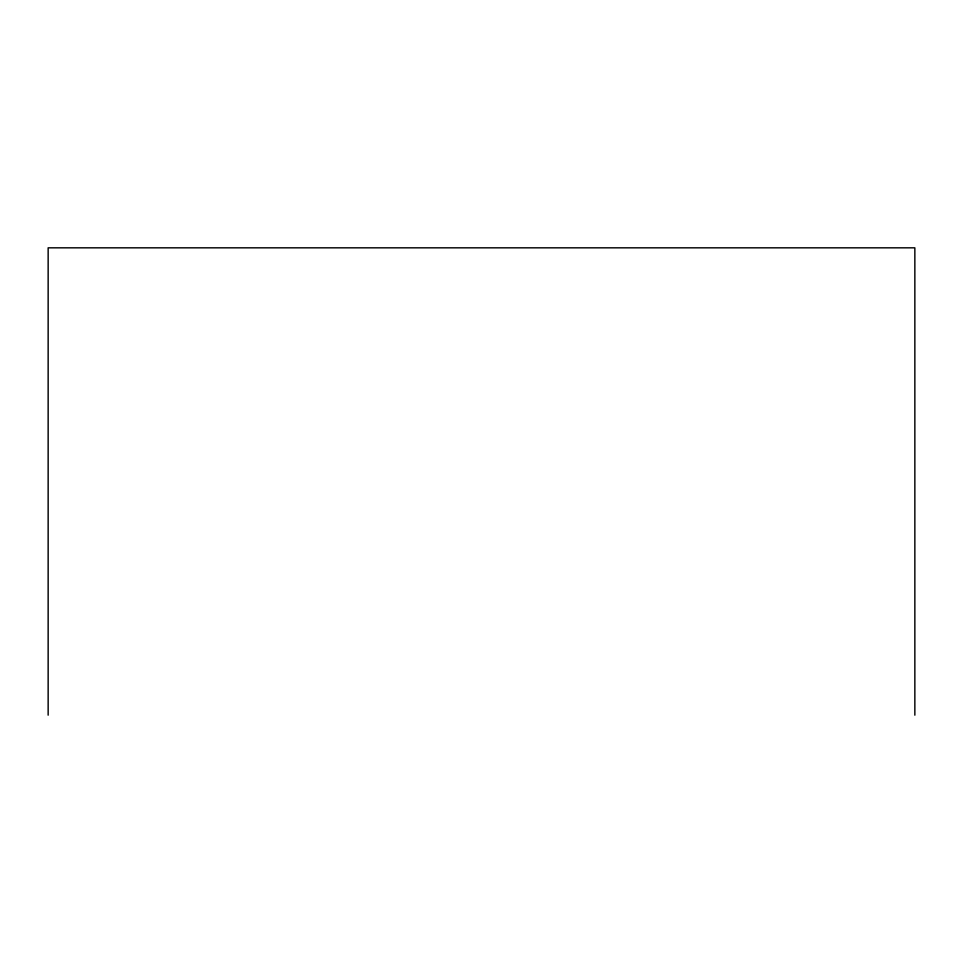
<?xml version="1.0" encoding="UTF-8"?>
<svg xmlns="http://www.w3.org/2000/svg" width="963" height="963" viewBox="0 0 963 963"><rect width="100%" height="100%" fill="white"/><g stroke="black" fill="none" stroke-linecap="round" stroke-linejoin="round"><path stroke-width="1.44" d="M914.85 715.172L914.85 247.828L48.15 247.828L48.15 715.172"/></g></svg>
